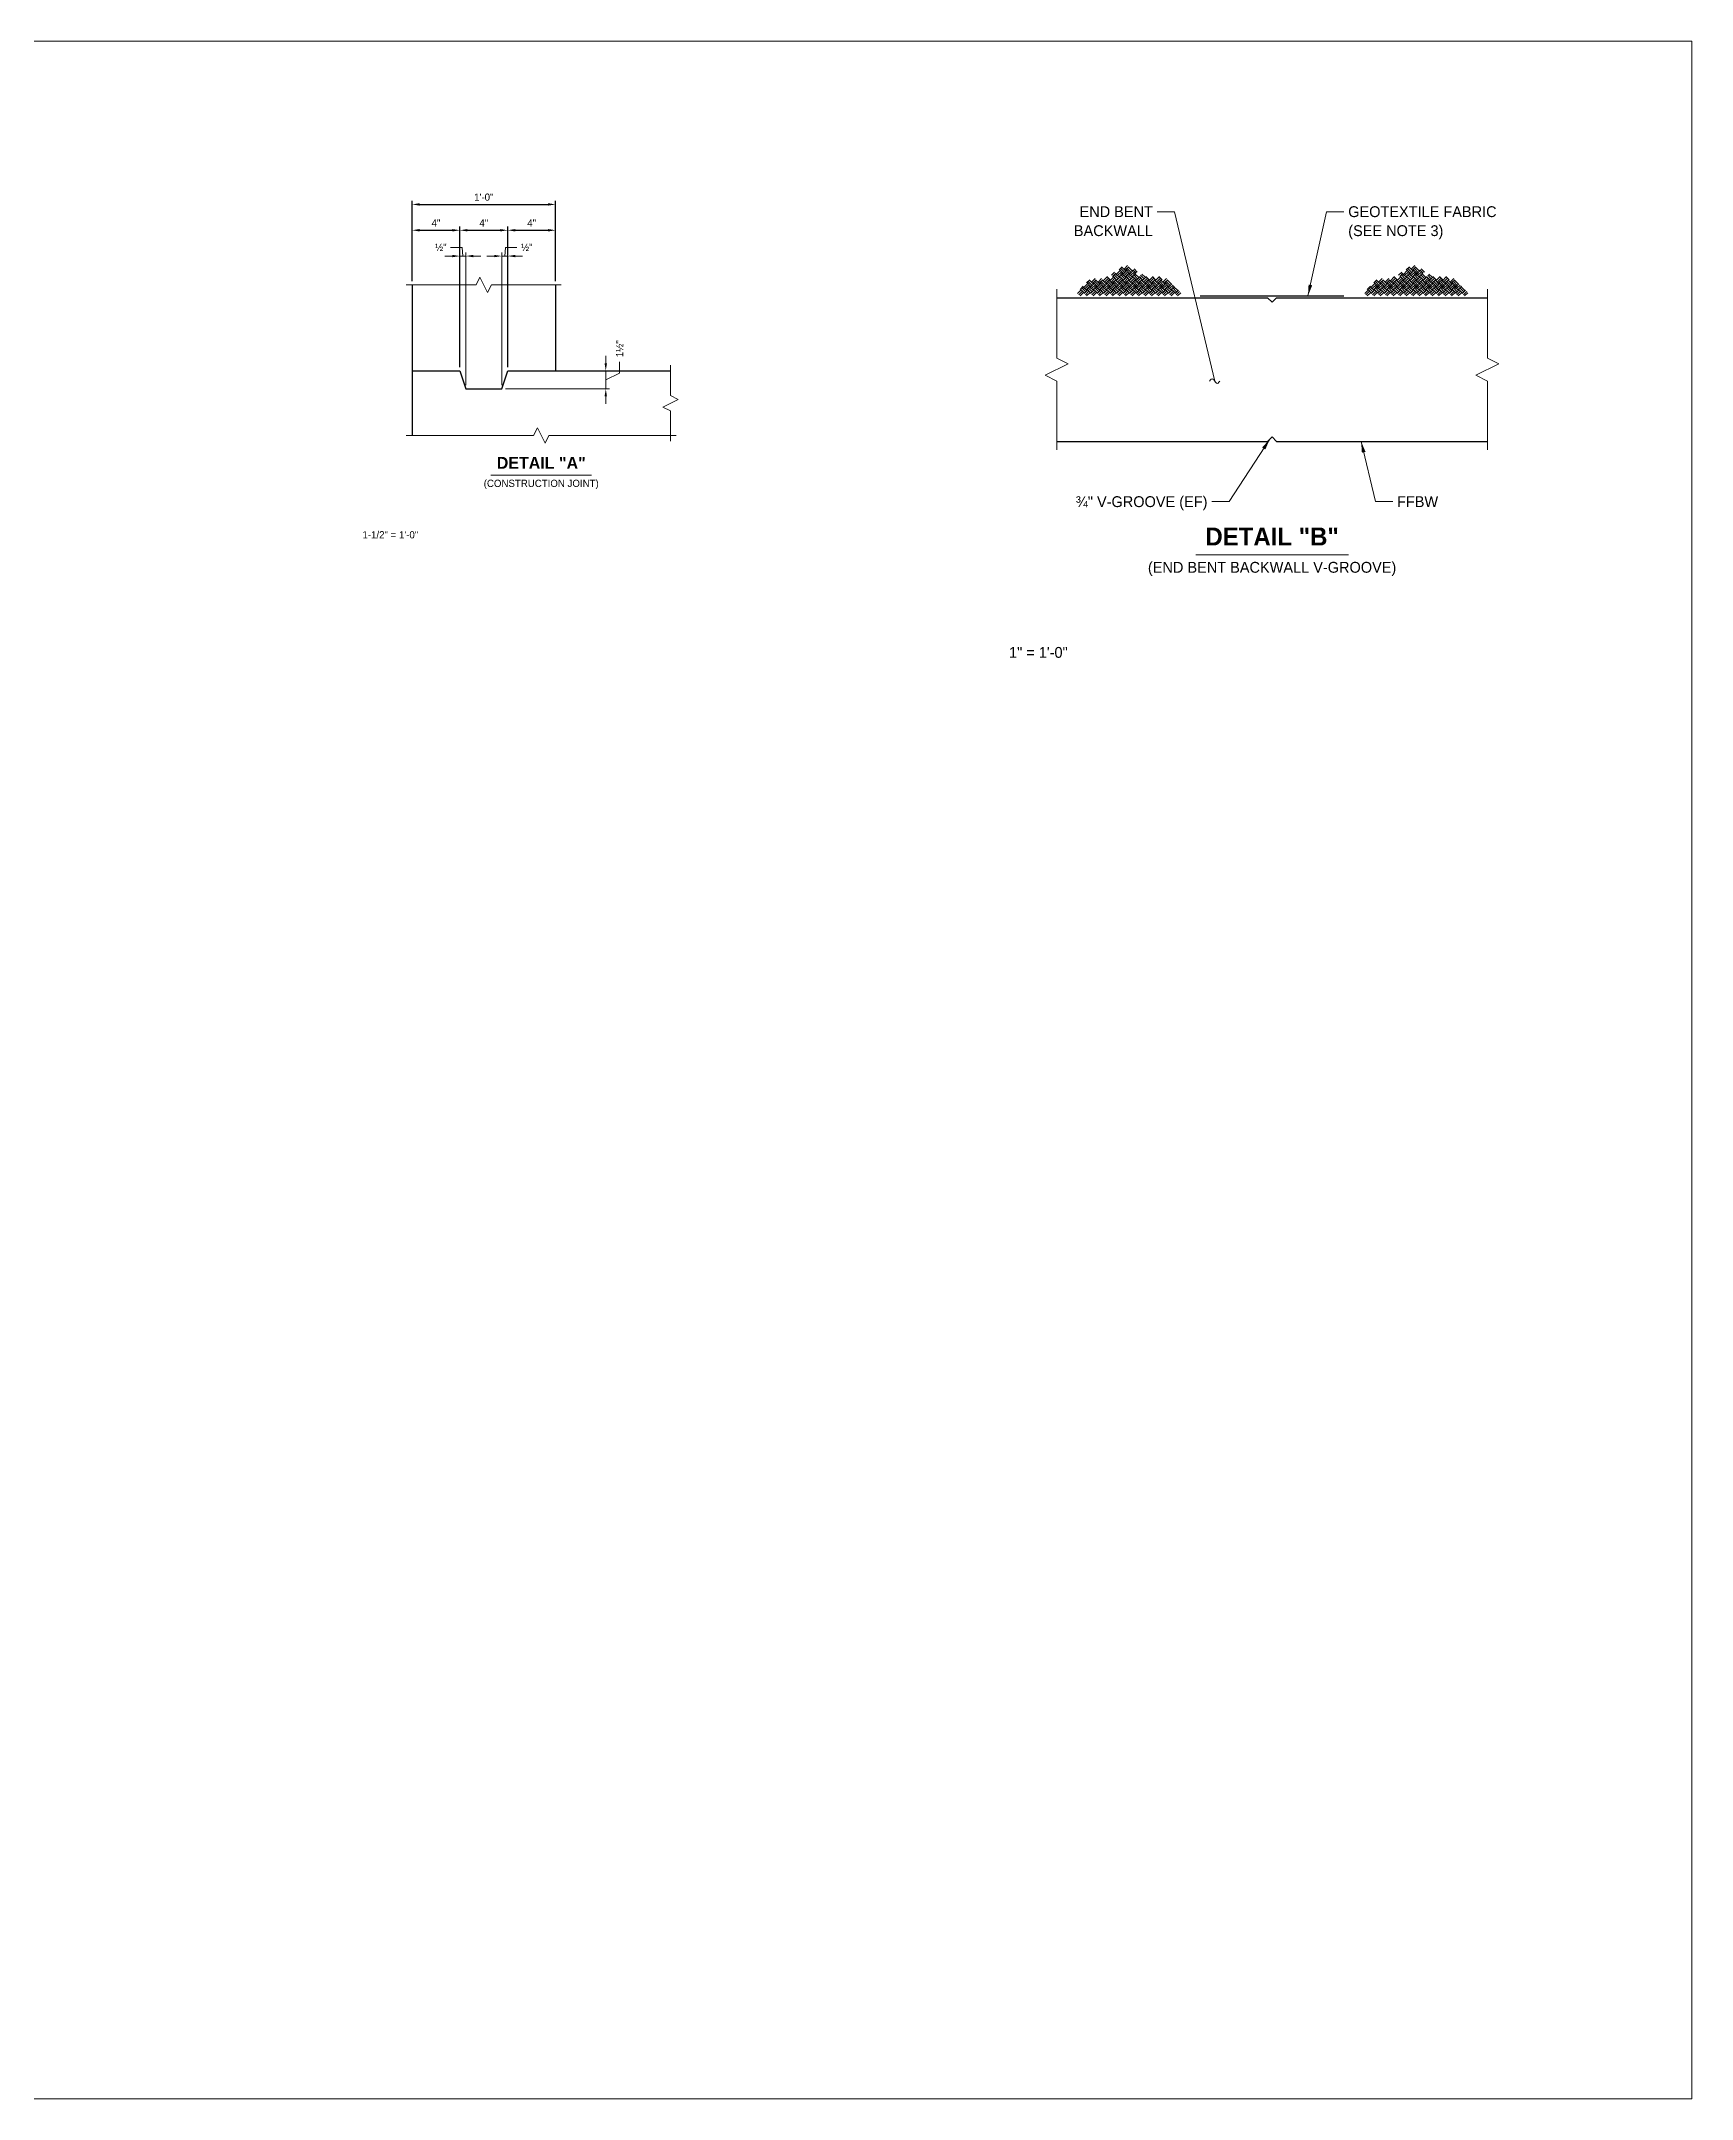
# Model space of a CAD drawing. Extents: x -1 to 861, y -26 to 2.
# Drawn here: x 74.89 to 86.39, y -13.33 to 1 of the extents above; entities that cross this region are included whole.
import ezdxf
from ezdxf.enums import TextEntityAlignment as Align

# ---------------------------------------------------------------- set-up
doc = ezdxf.new("R2010")
doc.units = 21
doc.header["$MEASUREMENT"] = 0
for name, color, linetype, lineweight in [('Border', 7, 'Continuous', 15), ('Dimension', 7, 'Continuous', 9), ('Leader', 7, 'Continuous', 9), ('Patterning', 1, 'Continuous', 15), ('SubStrConc', 3, 'Continuous', 30), ('Symbols', 7, 'Continuous', 15), ('TextStructures', 7, 'Continuous', 9), ('WallMSEPanel', 3, 'Continuous', 30)]:
    doc.layers.add(name, color=color, linetype=linetype, lineweight=lineweight)
doc.styles.add('FDOT Bold (Large)', font='FDOTBold.ttf')
doc.styles.add('FDOT Structures', font='FDOT.ttf')
doc.styles.add('FDOT Structures Annotation', font='FDOT.ttf')
doc.dimstyles.new('FDOT Structures Note-Arrow 1-1-2', dxfattribs={"dimtxt": 0.0504, "dimasz": 0.052067, "dimexe": 0.0252, "dimexo": 0.0252, "dimgap": 0.0252, "dimtad": 1, "dimdec": 3, "dimlfac": 12, "dimzin": 15, "dimlunit": 4, "dimtxsty": 'FDOT Structures Annotation', "dimcen": 2.5, "dimclrd": 256, "dimclre": 256, "dimclrt": 256, "dimazin": 3, "dimtfac": 0.7, "dimtmove": 0, "dimatfit": 1, "dimtfill": 1, "dimfrac": 1, "dimlwd": -1, "dimlwe": -1})

# ---------------------------------------------------------------- blocks, each defined once
blk = doc.blocks.new('_CLOSEDFILLED')
at = {"layer": 'Dimension'}
blk.add_solid([(-1, 0.16), (0, 0), (-1, -0.16)], dxfattribs=at)
blk = doc.blocks.new('*D90')
at = {"layer": 'Dimension'}
for p, q in [((77.752, -0.497), (77.7, -0.497)), ((77.804, -1.272), (77.804, -0.472)), ((77.804, -0.497), (77.845, -0.497)), ((77.845, -1.397), (77.845, -0.472)), ((77.898, -0.497), (77.95, -0.497))]:
    blk.add_line(p, q, dxfattribs=at)
at = {"layer": 'Dimension', "xscale": 0.052066666666666664, "yscale": 0.052066666666666664}
blk.add_blockref('_CLOSEDFILLED', (77.804, -0.497), dxfattribs=at)
at = {"layer": 'Dimension', "xscale": 0.052066666666666664, "yscale": 0.052066666666666664, "rotation": 180}
blk.add_blockref('_CLOSEDFILLED', (77.845, -0.497), dxfattribs=at)
blk = doc.blocks.new('*D91')
at = {"layer": 'Dimension'}
for p, q in [((78.043, -0.497), (77.991, -0.497)), ((78.095, -1.397), (78.095, -0.472)), ((78.095, -0.497), (78.137, -0.497)), ((78.137, -1.272), (78.137, -0.472)), ((78.189, -0.497), (78.241, -0.497))]:
    blk.add_line(p, q, dxfattribs=at)
at = {"layer": 'Dimension', "xscale": 0.052066666666666664, "yscale": 0.052066666666666664}
blk.add_blockref('_CLOSEDFILLED', (78.095, -0.497), dxfattribs=at)
at = {"layer": 'Dimension', "xscale": 0.052066666666666664, "yscale": 0.052066666666666664, "rotation": 180}
blk.add_blockref('_CLOSEDFILLED', (78.137, -0.497), dxfattribs=at)
blk = doc.blocks.new('*D96')
at = {"layer": 'Dimension'}
for p, q in [((78.82, -1.245), (78.82, -1.193)), ((78.121, -1.422), (78.846, -1.422)), ((78.82, -1.422), (78.82, -1.297)), ((78.82, -1.474), (78.82, -1.526))]:
    blk.add_line(p, q, dxfattribs=at)
at = {"layer": 'Dimension', "xscale": 0.052066666666666664, "yscale": 0.052066666666666664}
for p, rotation in [((78.82, -1.297), -90.00000000000001), ((78.82, -1.422), 90)]:
    blk.add_blockref('_CLOSEDFILLED', p, dxfattribs=dict(at, rotation=rotation))

msp = doc.modelspace()

# ---------------------------------------------------------------- linework, layer by layer
at = {"layer": 'Leader'}
for points in [[(83.061513, -1.3678), (82.781513, -0.1878), (82.661513, -0.1878)], [(83.711513, -0.7738), (83.841513, -0.1878), (83.961513, -0.1878)], [(83.026513, -1.3678), (83.032346, -1.359925), (83.03818, -1.35416), (83.044013, -1.35205), (83.049846, -1.35416), (83.05568, -1.359925), (83.061513, -1.3678), (83.067346, -1.375675), (83.07318, -1.38144), (83.079013, -1.38355), (83.084846, -1.38144), (83.09068, -1.375675), (83.096513, -1.3678)], [(83.445888, -1.772175), (83.161513, -2.2078), (83.041513, -2.2078)], [(84.081513, -1.7878), (84.181513, -2.2078), (84.301513, -2.2078)]]:
    msp.add_lwpolyline(points, dxfattribs=at)
for points in [[(83.711513, -0.7738), (83.71572, -0.694735), (83.741135, -0.700373)], [(83.445888, -1.772175), (83.414096, -1.844689), (83.392296, -1.830458)], [(84.081513, -1.7878), (84.112265, -1.860761), (84.08694, -1.866791)]]:
    msp.add_solid(points, dxfattribs=at)
at = {"layer": 'Patterning'}
for p, q in [((82.395468, -0.593952), (82.418096, -0.571325)), ((82.432238, -0.585467), (82.454865, -0.56284)), ((82.440723, -0.593952), (82.463351, -0.571325)), ((84.395468, -0.593952), (84.418096, -0.571325)), ((84.432238, -0.585467), (84.454865, -0.56284)), ((84.440723, -0.593952), (84.463351, -0.571325)), ((82.123939, -0.729717), (82.146567, -0.707089)), ((82.169194, -0.735374), (82.146567, -0.712746)), ((82.152224, -0.712746), (82.174851, -0.690119)), ((82.160709, -0.721231), (82.183336, -0.698604)), ((82.169194, -0.684462), (82.191822, -0.661834)), ((82.169194, -0.729717), (82.191822, -0.707089)), ((82.197478, -0.707089), (82.174851, -0.684462)), ((82.205964, -0.698604), (82.183336, -0.675977)), ((82.214449, -0.690119), (82.191822, -0.667491)), ((82.214449, -0.735374), (82.191822, -0.712746)), ((82.197478, -0.712746), (82.220106, -0.690119)), ((82.205964, -0.675977), (82.228591, -0.653349)), ((82.205964, -0.721231), (82.228591, -0.698604)), ((82.214449, -0.684462), (82.237076, -0.661834)), ((82.214449, -0.729717), (82.237076, -0.707089)), ((82.242733, -0.707089), (82.220106, -0.684462)), ((82.251219, -0.698604), (82.228591, -0.675977)), ((82.259704, -0.690119), (82.237076, -0.667491)), ((82.259704, -0.735374), (82.237076, -0.712746)), ((82.242733, -0.712746), (82.265361, -0.690119)), ((82.251219, -0.675977), (82.273846, -0.653349)), ((82.251219, -0.721231), (82.273846, -0.698604)), ((82.259704, -0.684462), (82.282331, -0.661834)), ((82.259704, -0.729717), (82.282331, -0.707089)), ((82.287988, -0.707089), (82.265361, -0.684462)), ((82.296473, -0.698604), (82.273846, -0.675977)), ((82.304959, -0.690119), (82.282331, -0.667491)), ((82.304959, -0.735374), (82.282331, -0.712746)), ((82.287988, -0.667491), (82.310616, -0.644864)), ((82.287988, -0.712746), (82.310616, -0.690119)), ((82.296473, -0.675977), (82.319101, -0.653349)), ((82.296473, -0.721231), (82.319101, -0.698604)), ((82.304959, -0.684462), (82.327586, -0.661834)), ((82.304959, -0.729717), (82.327586, -0.707089)), ((82.333243, -0.661834), (82.310616, -0.639207)), ((82.333243, -0.707089), (82.310616, -0.684462)), ((82.341728, -0.698604), (82.319101, -0.675977)), ((82.350214, -0.690119), (82.327586, -0.667491)), ((82.350214, -0.735374), (82.327586, -0.712746)), ((82.333243, -0.667491), (82.35587, -0.644864)), ((82.333243, -0.712746), (82.35587, -0.690119)), ((82.341728, -0.630722), (82.364356, -0.608094)), ((82.341728, -0.675977), (82.364356, -0.653349)), ((82.341728, -0.721231), (82.364356, -0.698604)), ((82.350214, -0.639207), (82.372841, -0.61658)), ((82.350214, -0.684462), (82.372841, -0.661834)), ((82.350214, -0.729717), (82.372841, -0.707089)), ((82.378498, -0.661834), (82.35587, -0.639207)), ((82.378498, -0.707089), (82.35587, -0.684462)), ((82.386983, -0.653349), (82.364356, -0.630722)), ((82.386983, -0.698604), (82.364356, -0.675977)), ((82.395468, -0.644864), (82.372841, -0.622237)), ((82.395468, -0.690119), (82.372841, -0.667491)), ((82.395468, -0.735374), (82.372841, -0.712746)), ((82.378498, -0.622237), (82.401125, -0.599609)), ((82.378498, -0.667491), (82.401125, -0.644864)), ((82.378498, -0.712746), (82.401125, -0.690119)), ((82.386983, -0.630722), (82.40961, -0.608094)), ((82.386983, -0.675977), (82.40961, -0.653349)), ((82.386983, -0.721231), (82.40961, -0.698604)), ((82.395468, -0.639207), (82.418096, -0.61658)), ((82.395468, -0.684462), (82.418096, -0.661834)), ((82.395468, -0.729717), (82.418096, -0.707089)), ((82.423753, -0.61658), (82.401125, -0.593952)), ((82.423753, -0.661834), (82.401125, -0.639207)), ((82.423753, -0.707089), (82.401125, -0.684462)), ((82.432238, -0.608094), (82.40961, -0.585467)), ((82.432238, -0.653349), (82.40961, -0.630722)), ((82.432238, -0.698604), (82.40961, -0.675977)), ((82.440723, -0.599609), (82.418096, -0.576982)), ((82.440723, -0.644864), (82.418096, -0.622237)), ((82.440723, -0.690119), (82.418096, -0.667491)), ((82.440723, -0.735374), (82.418096, -0.712746)), ((82.423753, -0.622237), (82.44638, -0.599609)), ((82.423753, -0.667491), (82.44638, -0.644864)), ((82.423753, -0.712746), (82.44638, -0.690119)), ((82.432238, -0.630722), (82.454865, -0.608094)), ((82.432238, -0.675977), (82.454865, -0.653349)), ((82.432238, -0.721231), (82.454865, -0.698604)), ((82.440723, -0.639207), (82.463351, -0.61658)), ((82.440723, -0.684462), (82.463351, -0.661834)), ((82.440723, -0.729717), (82.463351, -0.707089)), ((82.469007, -0.61658), (82.44638, -0.593952)), ((82.469007, -0.661834), (82.44638, -0.639207)), ((82.469007, -0.707089), (82.44638, -0.684462)), ((82.477493, -0.608094), (82.454865, -0.585467)), ((82.477493, -0.653349), (82.454865, -0.630722)), ((82.477493, -0.698604), (82.454865, -0.675977)), ((82.485978, -0.599609), (82.463351, -0.576982)), ((82.485978, -0.644864), (82.463351, -0.622237)), ((82.485978, -0.690119), (82.463351, -0.667491)), ((82.485978, -0.735374), (82.463351, -0.712746)), ((82.469007, -0.622237), (82.491635, -0.599609)), ((82.469007, -0.667491), (82.491635, -0.644864)), ((82.469007, -0.712746), (82.491635, -0.690119)), ((82.477493, -0.630722), (82.50012, -0.608094)), ((82.477493, -0.675977), (82.50012, -0.653349)), ((82.477493, -0.721231), (82.50012, -0.698604)), ((82.485978, -0.639207), (82.508605, -0.61658)), ((82.485978, -0.684462), (82.508605, -0.661834)), ((82.485978, -0.729717), (82.508605, -0.707089)), ((82.514262, -0.61658), (82.491635, -0.593952)), ((82.514262, -0.661834), (82.491635, -0.639207)), ((82.514262, -0.707089), (82.491635, -0.684462)), ((82.522748, -0.608094), (82.50012, -0.585467)), ((82.522748, -0.653349), (82.50012, -0.630722)), ((82.522748, -0.698604), (82.50012, -0.675977)), ((82.531233, -0.644864), (82.508605, -0.622237)), ((82.531233, -0.690119), (82.508605, -0.667491)), ((82.531233, -0.735374), (82.508605, -0.712746)), ((82.514262, -0.667491), (82.53689, -0.644864)), ((82.514262, -0.712746), (82.53689, -0.690119)), ((82.522748, -0.675977), (82.545375, -0.653349)), ((82.522748, -0.721231), (82.545375, -0.698604)), ((82.531233, -0.684462), (82.55386, -0.661834)), ((82.531233, -0.729717), (82.55386, -0.707089)), ((82.559517, -0.661834), (82.53689, -0.639207)), ((82.559517, -0.707089), (82.53689, -0.684462)), ((82.568002, -0.653349), (82.545375, -0.630722)), ((82.568002, -0.698604), (82.545375, -0.675977)), ((82.576488, -0.644864), (82.55386, -0.622237)), ((82.576488, -0.690119), (82.55386, -0.667491)), ((82.576488, -0.735374), (82.55386, -0.712746)), ((82.559517, -0.667491), (82.582145, -0.644864)), ((82.559517, -0.712746), (82.582145, -0.690119)), ((82.568002, -0.675977), (82.59063, -0.653349)), ((82.568002, -0.721231), (82.59063, -0.698604)), ((82.576488, -0.684462), (82.599115, -0.661834)), ((82.576488, -0.729717), (82.599115, -0.707089)), ((82.604772, -0.661834), (82.582145, -0.639207)), ((82.604772, -0.707089), (82.582145, -0.684462)), ((82.613257, -0.698604), (82.59063, -0.675977)), ((82.621743, -0.690119), (82.599115, -0.667491)), ((82.621743, -0.735374), (82.599115, -0.712746)), ((82.604772, -0.667491), (82.627399, -0.644864)), ((82.604772, -0.712746), (82.627399, -0.690119)), ((82.613257, -0.675977), (82.635885, -0.653349)), ((82.613257, -0.721231), (82.635885, -0.698604)), ((82.621743, -0.684462), (82.64437, -0.661834)), ((82.621743, -0.729717), (82.64437, -0.707089)), ((82.650027, -0.661834), (82.627399, -0.639207)), ((82.650027, -0.707089), (82.627399, -0.684462)), ((82.658512, -0.698604), (82.635885, -0.675977)), ((82.666997, -0.690119), (82.64437, -0.667491)), ((82.666997, -0.735374), (82.64437, -0.712746)), ((82.650027, -0.667491), (82.672654, -0.644864)), ((82.650027, -0.712746), (82.672654, -0.690119)), ((82.658512, -0.675977), (82.681139, -0.653349)), ((82.658512, -0.721231), (82.681139, -0.698604)), ((82.666997, -0.684462), (82.689625, -0.661834)), ((82.666997, -0.729717), (82.689625, -0.707089)), ((82.695282, -0.661834), (82.672654, -0.639207)), ((82.695282, -0.707089), (82.672654, -0.684462)), ((82.703767, -0.698604), (82.681139, -0.675977)), ((82.712252, -0.690119), (82.689625, -0.667491)), ((82.712252, -0.735374), (82.689625, -0.712746)), ((82.695282, -0.712746), (82.717909, -0.690119)), ((82.703767, -0.675977), (82.726394, -0.653349)), ((82.703767, -0.721231), (82.726394, -0.698604)), ((82.712252, -0.684462), (82.73488, -0.661834)), ((82.712252, -0.729717), (82.73488, -0.707089)), ((82.740536, -0.707089), (82.717909, -0.684462)), ((82.749022, -0.698604), (82.726394, -0.675977)), ((82.757507, -0.690119), (82.73488, -0.667491)), ((82.757507, -0.735374), (82.73488, -0.712746)), ((82.740536, -0.712746), (82.763164, -0.690119)), ((82.749022, -0.721231), (82.771649, -0.698604)), ((82.757507, -0.729717), (82.780134, -0.707089)), ((82.802762, -0.735374), (82.780134, -0.712746)), ((84.123939, -0.729717), (84.146567, -0.707089)), ((84.169194, -0.735374), (84.146567, -0.712746)), ((84.152224, -0.712746), (84.174851, -0.690119)), ((84.160709, -0.721231), (84.183336, -0.698604)), ((84.169194, -0.684462), (84.191822, -0.661834)), ((84.169194, -0.729717), (84.191822, -0.707089)), ((84.197478, -0.707089), (84.174851, -0.684462)), ((84.205964, -0.698604), (84.183336, -0.675977)), ((84.214449, -0.690119), (84.191822, -0.667491)), ((84.214449, -0.735374), (84.191822, -0.712746)), ((84.197478, -0.712746), (84.220106, -0.690119)), ((84.205964, -0.675977), (84.228591, -0.653349)), ((84.205964, -0.721231), (84.228591, -0.698604)), ((84.214449, -0.684462), (84.237076, -0.661834)), ((84.214449, -0.729717), (84.237076, -0.707089)), ((84.242733, -0.707089), (84.220106, -0.684462)), ((84.251219, -0.698604), (84.228591, -0.675977)), ((84.259704, -0.690119), (84.237076, -0.667491)), ((84.259704, -0.735374), (84.237076, -0.712746)), ((84.242733, -0.712746), (84.265361, -0.690119)), ((84.251219, -0.675977), (84.273846, -0.653349)), ((84.251219, -0.721231), (84.273846, -0.698604)), ((84.259704, -0.684462), (84.282331, -0.661834)), ((84.259704, -0.729717), (84.282331, -0.707089)), ((84.287988, -0.707089), (84.265361, -0.684462)), ((84.296473, -0.698604), (84.273846, -0.675977)), ((84.304959, -0.690119), (84.282331, -0.667491)), ((84.304959, -0.735374), (84.282331, -0.712746)), ((84.287988, -0.667491), (84.310616, -0.644864)), ((84.287988, -0.712746), (84.310616, -0.690119)), ((84.296473, -0.675977), (84.319101, -0.653349)), ((84.296473, -0.721231), (84.319101, -0.698604)), ((84.304959, -0.684462), (84.327586, -0.661834)), ((84.304959, -0.729717), (84.327586, -0.707089)), ((84.333243, -0.661834), (84.310616, -0.639207)), ((84.333243, -0.707089), (84.310616, -0.684462)), ((84.341728, -0.698604), (84.319101, -0.675977)), ((84.350214, -0.690119), (84.327586, -0.667491)), ((84.350214, -0.735374), (84.327586, -0.712746)), ((84.333243, -0.667491), (84.35587, -0.644864)), ((84.333243, -0.712746), (84.35587, -0.690119)), ((84.341728, -0.630722), (84.364356, -0.608094)), ((84.341728, -0.675977), (84.364356, -0.653349)), ((84.341728, -0.721231), (84.364356, -0.698604)), ((84.350214, -0.639207), (84.372841, -0.61658)), ((84.350214, -0.684462), (84.372841, -0.661834)), ((84.350214, -0.729717), (84.372841, -0.707089)), ((84.378498, -0.661834), (84.35587, -0.639207)), ((84.378498, -0.707089), (84.35587, -0.684462)), ((84.386983, -0.653349), (84.364356, -0.630722)), ((84.386983, -0.698604), (84.364356, -0.675977)), ((84.395468, -0.644864), (84.372841, -0.622237)), ((84.395468, -0.690119), (84.372841, -0.667491)), ((84.395468, -0.735374), (84.372841, -0.712746)), ((84.378498, -0.622237), (84.401125, -0.599609)), ((84.378498, -0.667491), (84.401125, -0.644864)), ((84.378498, -0.712746), (84.401125, -0.690119)), ((84.386983, -0.630722), (84.40961, -0.608094)), ((84.386983, -0.675977), (84.40961, -0.653349)), ((84.386983, -0.721231), (84.40961, -0.698604)), ((84.395468, -0.639207), (84.418096, -0.61658)), ((84.395468, -0.684462), (84.418096, -0.661834)), ((84.395468, -0.729717), (84.418096, -0.707089)), ((84.423753, -0.61658), (84.401125, -0.593952)), ((84.423753, -0.661834), (84.401125, -0.639207)), ((84.423753, -0.707089), (84.401125, -0.684462)), ((84.432238, -0.608094), (84.40961, -0.585467)), ((84.432238, -0.653349), (84.40961, -0.630722)), ((84.432238, -0.698604), (84.40961, -0.675977)), ((84.440723, -0.599609), (84.418096, -0.576982)), ((84.440723, -0.644864), (84.418096, -0.622237)), ((84.440723, -0.690119), (84.418096, -0.667491)), ((84.440723, -0.735374), (84.418096, -0.712746)), ((84.423753, -0.622237), (84.44638, -0.599609)), ((84.423753, -0.667491), (84.44638, -0.644864)), ((84.423753, -0.712746), (84.44638, -0.690119)), ((84.432238, -0.630722), (84.454865, -0.608094)), ((84.432238, -0.675977), (84.454865, -0.653349)), ((84.432238, -0.721231), (84.454865, -0.698604)), ((84.440723, -0.639207), (84.463351, -0.61658)), ((84.440723, -0.684462), (84.463351, -0.661834)), ((84.440723, -0.729717), (84.463351, -0.707089)), ((84.469007, -0.61658), (84.44638, -0.593952)), ((84.469007, -0.661834), (84.44638, -0.639207)), ((84.469007, -0.707089), (84.44638, -0.684462)), ((84.477493, -0.608094), (84.454865, -0.585467)), ((84.477493, -0.653349), (84.454865, -0.630722)), ((84.477493, -0.698604), (84.454865, -0.675977)), ((84.485978, -0.599609), (84.463351, -0.576982)), ((84.485978, -0.644864), (84.463351, -0.622237)), ((84.485978, -0.690119), (84.463351, -0.667491)), ((84.485978, -0.735374), (84.463351, -0.712746)), ((84.469007, -0.622237), (84.491635, -0.599609)), ((84.469007, -0.667491), (84.491635, -0.644864)), ((84.469007, -0.712746), (84.491635, -0.690119)), ((84.477493, -0.630722), (84.50012, -0.608094)), ((84.477493, -0.675977), (84.50012, -0.653349)), ((84.477493, -0.721231), (84.50012, -0.698604)), ((84.485978, -0.639207), (84.508605, -0.61658)), ((84.485978, -0.684462), (84.508605, -0.661834)), ((84.485978, -0.729717), (84.508605, -0.707089)), ((84.514262, -0.61658), (84.491635, -0.593952)), ((84.514262, -0.661834), (84.491635, -0.639207)), ((84.514262, -0.707089), (84.491635, -0.684462)), ((84.522748, -0.608094), (84.50012, -0.585467)), ((84.522748, -0.653349), (84.50012, -0.630722)), ((84.522748, -0.698604), (84.50012, -0.675977)), ((84.531233, -0.644864), (84.508605, -0.622237)), ((84.531233, -0.690119), (84.508605, -0.667491)), ((84.531233, -0.735374), (84.508605, -0.712746)), ((84.514262, -0.667491), (84.53689, -0.644864)), ((84.514262, -0.712746), (84.53689, -0.690119)), ((84.522748, -0.675977), (84.545375, -0.653349)), ((84.522748, -0.721231), (84.545375, -0.698604)), ((84.531233, -0.684462), (84.55386, -0.661834)), ((84.531233, -0.729717), (84.55386, -0.707089)), ((84.559517, -0.661834), (84.53689, -0.639207)), ((84.559517, -0.707089), (84.53689, -0.684462)), ((84.568002, -0.653349), (84.545375, -0.630722)), ((84.568002, -0.698604), (84.545375, -0.675977)), ((84.576488, -0.644864), (84.55386, -0.622237)), ((84.576488, -0.690119), (84.55386, -0.667491)), ((84.576488, -0.735374), (84.55386, -0.712746)), ((84.559517, -0.667491), (84.582145, -0.644864)), ((84.559517, -0.712746), (84.582145, -0.690119)), ((84.568002, -0.675977), (84.59063, -0.653349)), ((84.568002, -0.721231), (84.59063, -0.698604)), ((84.576488, -0.684462), (84.599115, -0.661834)), ((84.576488, -0.729717), (84.599115, -0.707089)), ((84.604772, -0.661834), (84.582145, -0.639207)), ((84.604772, -0.707089), (84.582145, -0.684462)), ((84.613257, -0.698604), (84.59063, -0.675977)), ((84.621743, -0.690119), (84.599115, -0.667491)), ((84.621743, -0.735374), (84.599115, -0.712746)), ((84.604772, -0.667491), (84.627399, -0.644864)), ((84.604772, -0.712746), (84.627399, -0.690119)), ((84.613257, -0.675977), (84.635885, -0.653349)), ((84.613257, -0.721231), (84.635885, -0.698604)), ((84.621743, -0.684462), (84.64437, -0.661834)), ((84.621743, -0.729717), (84.64437, -0.707089)), ((84.650027, -0.661834), (84.627399, -0.639207)), ((84.650027, -0.707089), (84.627399, -0.684462)), ((84.658512, -0.698604), (84.635885, -0.675977)), ((84.666997, -0.690119), (84.64437, -0.667491)), ((84.666997, -0.735374), (84.64437, -0.712746)), ((84.650027, -0.667491), (84.672654, -0.644864)), ((84.650027, -0.712746), (84.672654, -0.690119)), ((84.658512, -0.675977), (84.681139, -0.653349)), ((84.658512, -0.721231), (84.681139, -0.698604)), ((84.666997, -0.684462), (84.689625, -0.661834)), ((84.666997, -0.729717), (84.689625, -0.707089)), ((84.695282, -0.661834), (84.672654, -0.639207)), ((84.695282, -0.707089), (84.672654, -0.684462)), ((84.703767, -0.698604), (84.681139, -0.675977)), ((84.712252, -0.690119), (84.689625, -0.667491)), ((84.712252, -0.735374), (84.689625, -0.712746)), ((84.695282, -0.712746), (84.717909, -0.690119)), ((84.703767, -0.675977), (84.726394, -0.653349)), ((84.703767, -0.721231), (84.726394, -0.698604)), ((84.712252, -0.684462), (84.73488, -0.661834)), ((84.712252, -0.729717), (84.73488, -0.707089)), ((84.740536, -0.707089), (84.717909, -0.684462)), ((84.749022, -0.698604), (84.726394, -0.675977)), ((84.757507, -0.690119), (84.73488, -0.667491)), ((84.757507, -0.735374), (84.73488, -0.712746)), ((84.740536, -0.712746), (84.763164, -0.690119)), ((84.749022, -0.721231), (84.771649, -0.698604)), ((84.757507, -0.729717), (84.780134, -0.707089)), ((84.802762, -0.735374), (84.780134, -0.712746)), ((82.106969, -0.758001), (82.129596, -0.735374)), ((82.115454, -0.766486), (82.138081, -0.743859)), ((82.123939, -0.774972), (82.146567, -0.752344)), ((82.152224, -0.752344), (82.129596, -0.729717)), ((82.160709, -0.743859), (82.138081, -0.721231)), ((82.152224, -0.758001), (82.174851, -0.735374)), ((82.160709, -0.766486), (82.183336, -0.743859)), ((82.169194, -0.774972), (82.191822, -0.752344)), ((82.197478, -0.752344), (82.174851, -0.729717)), ((82.205964, -0.743859), (82.183336, -0.721231)), ((82.197478, -0.758001), (82.220106, -0.735374)), ((82.205964, -0.766486), (82.228591, -0.743859)), ((82.214449, -0.774972), (82.237076, -0.752344)), ((82.242733, -0.752344), (82.220106, -0.729717)), ((82.251219, -0.743859), (82.228591, -0.721231)), ((82.242733, -0.758001), (82.265361, -0.735374)), ((82.251219, -0.766486), (82.273846, -0.743859)), ((82.259704, -0.774972), (82.282331, -0.752344)), ((82.287988, -0.752344), (82.265361, -0.729717)), ((82.296473, -0.743859), (82.273846, -0.721231)), ((82.287988, -0.758001), (82.310616, -0.735374)), ((82.296473, -0.766486), (82.319101, -0.743859)), ((82.304959, -0.774972), (82.327586, -0.752344)), ((82.333243, -0.752344), (82.310616, -0.729717)), ((82.341728, -0.743859), (82.319101, -0.721231)), ((82.333243, -0.758001), (82.35587, -0.735374)), ((82.341728, -0.766486), (82.364356, -0.743859)), ((82.350214, -0.774972), (82.372841, -0.752344)), ((82.378498, -0.752344), (82.35587, -0.729717)), ((82.386983, -0.743859), (82.364356, -0.721231)), ((82.378498, -0.758001), (82.401125, -0.735374)), ((82.386983, -0.766486), (82.40961, -0.743859)), ((82.395468, -0.774972), (82.418096, -0.752344)), ((82.423753, -0.752344), (82.401125, -0.729717)), ((82.432238, -0.743859), (82.40961, -0.721231)), ((82.423753, -0.758001), (82.44638, -0.735374)), ((82.432238, -0.766486), (82.454865, -0.743859)), ((82.440723, -0.774972), (82.463351, -0.752344)), ((82.469007, -0.752344), (82.44638, -0.729717)), ((82.477493, -0.743859), (82.454865, -0.721231)), ((82.469007, -0.758001), (82.491635, -0.735374)), ((82.477493, -0.766486), (82.50012, -0.743859)), ((82.485978, -0.774972), (82.508605, -0.752344)), ((82.514262, -0.752344), (82.491635, -0.729717)), ((82.522748, -0.743859), (82.50012, -0.721231)), ((82.514262, -0.758001), (82.53689, -0.735374)), ((82.522748, -0.766486), (82.545375, -0.743859)), ((82.531233, -0.774972), (82.55386, -0.752344)), ((82.559517, -0.752344), (82.53689, -0.729717)), ((82.568002, -0.743859), (82.545375, -0.721231)), ((82.559517, -0.758001), (82.582145, -0.735374)), ((82.568002, -0.766486), (82.59063, -0.743859)), ((82.576488, -0.774972), (82.599115, -0.752344)), ((82.604772, -0.752344), (82.582145, -0.729717)), ((82.613257, -0.743859), (82.59063, -0.721231)), ((82.604772, -0.758001), (82.627399, -0.735374)), ((82.613257, -0.766486), (82.635885, -0.743859)), ((82.621743, -0.774972), (82.64437, -0.752344)), ((82.650027, -0.752344), (82.627399, -0.729717)), ((82.658512, -0.743859), (82.635885, -0.721231)), ((82.650027, -0.758001), (82.672654, -0.735374)), ((82.658512, -0.766486), (82.681139, -0.743859)), ((82.666997, -0.774972), (82.689625, -0.752344)), ((82.695282, -0.752344), (82.672654, -0.729717)), ((82.703767, -0.743859), (82.681139, -0.721231)), ((82.695282, -0.758001), (82.717909, -0.735374)), ((82.703767, -0.766486), (82.726394, -0.743859)), ((82.712252, -0.774972), (82.73488, -0.752344)), ((82.740536, -0.752344), (82.717909, -0.729717)), ((82.749022, -0.743859), (82.726394, -0.721231)), ((82.740536, -0.758001), (82.763164, -0.735374)), ((82.749022, -0.766486), (82.771649, -0.743859)), ((82.757507, -0.774972), (82.780134, -0.752344)), ((82.785791, -0.752344), (82.763164, -0.729717)), ((82.794277, -0.743859), (82.771649, -0.721231)), ((82.785791, -0.758001), (82.808419, -0.735374)), ((82.794277, -0.766486), (82.816904, -0.743859)), ((82.802762, -0.774972), (82.825389, -0.752344)), ((84.106969, -0.758001), (84.129596, -0.735374)), ((84.115454, -0.766486), (84.138081, -0.743859)), ((84.123939, -0.774972), (84.146567, -0.752344)), ((84.152224, -0.752344), (84.129596, -0.729717)), ((84.160709, -0.743859), (84.138081, -0.721231)), ((84.152224, -0.758001), (84.174851, -0.735374)), ((84.160709, -0.766486), (84.183336, -0.743859)), ((84.169194, -0.774972), (84.191822, -0.752344)), ((84.197478, -0.752344), (84.174851, -0.729717)), ((84.205964, -0.743859), (84.183336, -0.721231)), ((84.197478, -0.758001), (84.220106, -0.735374)), ((84.205964, -0.766486), (84.228591, -0.743859)), ((84.214449, -0.774972), (84.237076, -0.752344)), ((84.242733, -0.752344), (84.220106, -0.729717)), ((84.251219, -0.743859), (84.228591, -0.721231)), ((84.242733, -0.758001), (84.265361, -0.735374)), ((84.251219, -0.766486), (84.273846, -0.743859)), ((84.259704, -0.774972), (84.282331, -0.752344)), ((84.287988, -0.752344), (84.265361, -0.729717)), ((84.296473, -0.743859), (84.273846, -0.721231)), ((84.287988, -0.758001), (84.310616, -0.735374)), ((84.296473, -0.766486), (84.319101, -0.743859)), ((84.304959, -0.774972), (84.327586, -0.752344)), ((84.333243, -0.752344), (84.310616, -0.729717)), ((84.341728, -0.743859), (84.319101, -0.721231)), ((84.333243, -0.758001), (84.35587, -0.735374)), ((84.341728, -0.766486), (84.364356, -0.743859)), ((84.350214, -0.774972), (84.372841, -0.752344)), ((84.378498, -0.752344), (84.35587, -0.729717)), ((84.386983, -0.743859), (84.364356, -0.721231)), ((84.378498, -0.758001), (84.401125, -0.735374)), ((84.386983, -0.766486), (84.40961, -0.743859)), ((84.395468, -0.774972), (84.418096, -0.752344)), ((84.423753, -0.752344), (84.401125, -0.729717)), ((84.432238, -0.743859), (84.40961, -0.721231)), ((84.423753, -0.758001), (84.44638, -0.735374)), ((84.432238, -0.766486), (84.454865, -0.743859)), ((84.440723, -0.774972), (84.463351, -0.752344)), ((84.469007, -0.752344), (84.44638, -0.729717)), ((84.477493, -0.743859), (84.454865, -0.721231)), ((84.469007, -0.758001), (84.491635, -0.735374)), ((84.477493, -0.766486), (84.50012, -0.743859)), ((84.485978, -0.774972), (84.508605, -0.752344)), ((84.514262, -0.752344), (84.491635, -0.729717)), ((84.522748, -0.743859), (84.50012, -0.721231)), ((84.514262, -0.758001), (84.53689, -0.735374)), ((84.522748, -0.766486), (84.545375, -0.743859)), ((84.531233, -0.774972), (84.55386, -0.752344)), ((84.559517, -0.752344), (84.53689, -0.729717)), ((84.568002, -0.743859), (84.545375, -0.721231)), ((84.559517, -0.758001), (84.582145, -0.735374)), ((84.568002, -0.766486), (84.59063, -0.743859)), ((84.576488, -0.774972), (84.599115, -0.752344)), ((84.604772, -0.752344), (84.582145, -0.729717)), ((84.613257, -0.743859), (84.59063, -0.721231)), ((84.604772, -0.758001), (84.627399, -0.735374)), ((84.613257, -0.766486), (84.635885, -0.743859)), ((84.621743, -0.774972), (84.64437, -0.752344)), ((84.650027, -0.752344), (84.627399, -0.729717)), ((84.658512, -0.743859), (84.635885, -0.721231)), ((84.650027, -0.758001), (84.672654, -0.735374)), ((84.658512, -0.766486), (84.681139, -0.743859)), ((84.666997, -0.774972), (84.689625, -0.752344)), ((84.695282, -0.752344), (84.672654, -0.729717)), ((84.703767, -0.743859), (84.681139, -0.721231)), ((84.695282, -0.758001), (84.717909, -0.735374)), ((84.703767, -0.766486), (84.726394, -0.743859)), ((84.712252, -0.774972), (84.73488, -0.752344)), ((84.740536, -0.752344), (84.717909, -0.729717)), ((84.749022, -0.743859), (84.726394, -0.721231)), ((84.740536, -0.758001), (84.763164, -0.735374)), ((84.749022, -0.766486), (84.771649, -0.743859)), ((84.757507, -0.774972), (84.780134, -0.752344)), ((84.785791, -0.752344), (84.763164, -0.729717)), ((84.794277, -0.743859), (84.771649, -0.721231)), ((84.785791, -0.758001), (84.808419, -0.735374)), ((84.794277, -0.766486), (84.816904, -0.743859)), ((84.802762, -0.774972), (84.825389, -0.752344))]:
    msp.add_line(p, q, dxfattribs=at)
at = {"layer": 'SubStrConc'}
for points in [[(77.470464, -0.697227), (77.470464, -1.747227)], [(78.470464, -0.697227), (78.470464, -1.297227), (79.270464, -1.297227)], [(81.961513, -0.7878), (83.430263, -0.7878), (83.461513, -0.81905), (83.492763, -0.7878), (84.961513, -0.7878)], [(77.470464, -1.297227), (77.803797, -1.297227), (77.845464, -1.422227), (78.095464, -1.422227), (78.137131, -1.297227), (78.470464, -1.297227)], [(81.961513, -1.7878), (83.430263, -1.7878), (83.461513, -1.75655), (83.492763, -1.7878), (84.961513, -1.7878)]]:
    msp.add_lwpolyline(points, dxfattribs=at)
at = {"layer": 'Symbols'}
for points in [[(77.430464, -0.697227), (77.917131, -0.697227), (77.943797, -0.643893), (77.997131, -0.75056), (78.023797, -0.697227), (78.510464, -0.697227)], [(81.961513, -1.8478), (81.961513, -1.3678), (81.881513, -1.3278), (82.041513, -1.2478), (81.961513, -1.2078), (81.961513, -0.7278)], [(84.961513, -1.8478), (84.961513, -1.3678), (84.881513, -1.3278), (85.041513, -1.2478), (84.961513, -1.2078), (84.961513, -0.7278)], [(79.270464, -1.257227), (79.270464, -1.468893), (79.323797, -1.49556), (79.217131, -1.548893), (79.270464, -1.57556), (79.270464, -1.787227)], [(77.430464, -1.747227), (78.317131, -1.747227), (78.343797, -1.693893), (78.397131, -1.80056), (78.423797, -1.747227), (79.310464, -1.747227)]]:
    msp.add_lwpolyline(points, dxfattribs=at)
at = {"layer": 'TextStructures'}
for p, q in [((78.020518, -2.02223), (78.72041, -2.02223)), ((82.930375, -2.578105), (83.992651, -2.578105))]:
    msp.add_line(p, q, dxfattribs=at)
at = {"layer": 'WallMSEPanel'}
msp.add_lwpolyline([(82.961513, -0.7738), (83.961513, -0.7738)], dxfattribs=at)

# ---------------------------------------------------------------- texts
at = {"layer": 'Border', "style": 'FDOT Structures'}
for s, height, p in [('1-1/2" = 1\'-0"', 0.0504, (77.125063, -2.413333)), ('1" = 1\'-0"', 0.0756, (81.629198, -3.22))]:
    msp.add_text(s, height=height, dxfattribs=at).set_placement(p, align=Align.TOP_LEFT)
at = {"layer": 'TextStructures'}
for s, height, style, p in [('DETAIL "A"', 0.083336, 'FDOT Bold (Large)', (78.370464, -2.003896)), ('(CONSTRUCTION JOINT)', 0.0504, 'FDOT Structures', (78.370464, -2.12051)), ('DETAIL "B"', 0.125004, 'FDOT Bold (Large)', (83.461513, -2.550604)), ('(END BENT BACKWALL V-GROOVE)', 0.0756, 'FDOT Structures', (83.461513, -2.725525))]:
    msp.add_text(s, height=height, dxfattribs=dict(at, style=style)).set_placement(p, align=Align.BOTTOM_CENTER)
at = {"layer": 'TextStructures', "style": 'FDOT Structures'}
msp.add_text('¾" V-GROOVE (EF)', height=0.0756, dxfattribs=at).set_placement((83.011273, -2.2078), align=Align.MIDDLE_RIGHT)
msp.add_text('FFBW', height=0.0756, dxfattribs=at).set_placement((84.331753, -2.2078), align=Align.MIDDLE_LEFT)
at = {"layer": 'TextStructures', "char_height": 0.0756, "line_spacing_factor": 1.05, "style": 'FDOT Structures'}
for s, insert, attachment_point in [('END BENT\\PBACKWALL', (82.631273, -0.15), 3), ('GEOTEXTILE FABRIC\\P(SEE NOTE 3)', (83.991753, -0.15), 1)]:
    msp.add_mtext(s, dxfattribs=dict(at, insert=insert, attachment_point=attachment_point))

# ---------------------------------------------------------------- dimensions: what is measured, and where the dimension line sits
at = {"layer": 'Dimension'}
for base, p1, p2, picture, middle in [((77.803797, -0.497227), (77.803797, -1.297227), (77.845464, -1.422227), '*D90', (77.824631, -0.497227)), ((78.095464, -0.497227), (78.095464, -1.422227), (78.137131, -1.297227), '*D91', (78.116297, -0.497227))]:
    dim = msp.add_linear_dim(base=base, p1=p1, p2=p2, text=' ', dimstyle='FDOT Structures Note-Arrow 1-1-2', dxfattribs=at)
    dim.commit()
    dim.dimension.update_dxf_attribs({"geometry": picture, "text_midpoint": middle})

# ---------------------------------------------------------------- next in the draw order: texts
at = {"layer": 'Dimension', "char_height": 0.0504, "attachment_point": 5, "line_spacing_factor": 1.05, "style": 'FDOT Structures Annotation', "bg_fill": 3, "box_fill_scale": 1.1, "bg_fill_color": 0}
for insert in [(77.671234, -0.436747), (78.269694, -0.436747)]:
    msp.add_mtext('½"', dxfattribs=dict(at, insert=insert))

# ---------------------------------------------------------------- next in the draw order: linework, layer by layer
at = {"layer": 'Dimension'}
for points in [[(77.739451, -0.436747), (77.819451, -0.436747), (77.824631, -0.497227)], [(78.201477, -0.436747), (78.121477, -0.436747), (78.116297, -0.497227)]]:
    msp.add_lwpolyline(points, dxfattribs=at)

# ---------------------------------------------------------------- next in the draw order: dimensions: what is measured, and where the dimension line sits
msp.add_linear_dim(base=(77.470464, -0.317227), p1=(77.470464, -0.697227), p2=(77.803797, -1.297227), text='4"', dimstyle='FDOT Structures Note-Arrow 1-1-2', dxfattribs=at).render()

# ---------------------------------------------------------------- next in the draw order: dimensions: what is measured, and where the dimension line sits
msp.add_linear_dim(base=(77.803797, -0.317227), p1=(77.803797, -1.297227), p2=(78.137131, -1.297227), text='4"', dimstyle='FDOT Structures Note-Arrow 1-1-2', dxfattribs=at).render()

# ---------------------------------------------------------------- next in the draw order: dimensions: what is measured, and where the dimension line sits
msp.add_linear_dim(base=(78.137131, -0.317227), p1=(78.137131, -1.297227), p2=(78.470464, -0.697227), text='4"', dimstyle='FDOT Structures Note-Arrow 1-1-2', dxfattribs=at).render()

# ---------------------------------------------------------------- next in the draw order: dimensions: what is measured, and where the dimension line sits
msp.add_linear_dim(base=(77.470464, -0.137227), p1=(77.470464, -0.697227), p2=(78.470464, -0.697227), text='1\'-0"', dimstyle='FDOT Structures Note-Arrow 1-1-2', dxfattribs=at).render()
dim = msp.add_linear_dim(base=(78.820464, -1.422227), p1=(78.095464, -1.422227), p2=(78.820464, -1.297227), angle=90, text=' ', dimstyle='FDOT Structures Note-Arrow 1-1-2', override={"dimtad": 4}, dxfattribs=at)
dim.commit()
dim.dimension.update_dxf_attribs({"geometry": '*D96', "text_midpoint": (78.820464, -1.359727)})

# ---------------------------------------------------------------- next in the draw order: texts
at = {"layer": 'Dimension', "insert": (78.916224, -1.142336), "char_height": 0.0504, "attachment_point": 5, "rotation": 90, "line_spacing_factor": 1.05, "style": 'FDOT Structures Annotation', "bg_fill": 3, "box_fill_scale": 1.1, "bg_fill_color": 0}
msp.add_mtext('1½"', dxfattribs=at)

# ---------------------------------------------------------------- next in the draw order: linework, layer by layer
at = {"layer": 'Border'}
msp.add_lwpolyline([(59, -13.333333), (86.385401, -13.333333), (86.385401, 1), (59, 1)], close=True, dxfattribs=at)
at = {"layer": 'Dimension'}
msp.add_lwpolyline([(78.916224, -1.23288), (78.916224, -1.31288), (78.820464, -1.359727)], dxfattribs=at)

doc.saveas('drawing.dxf')
